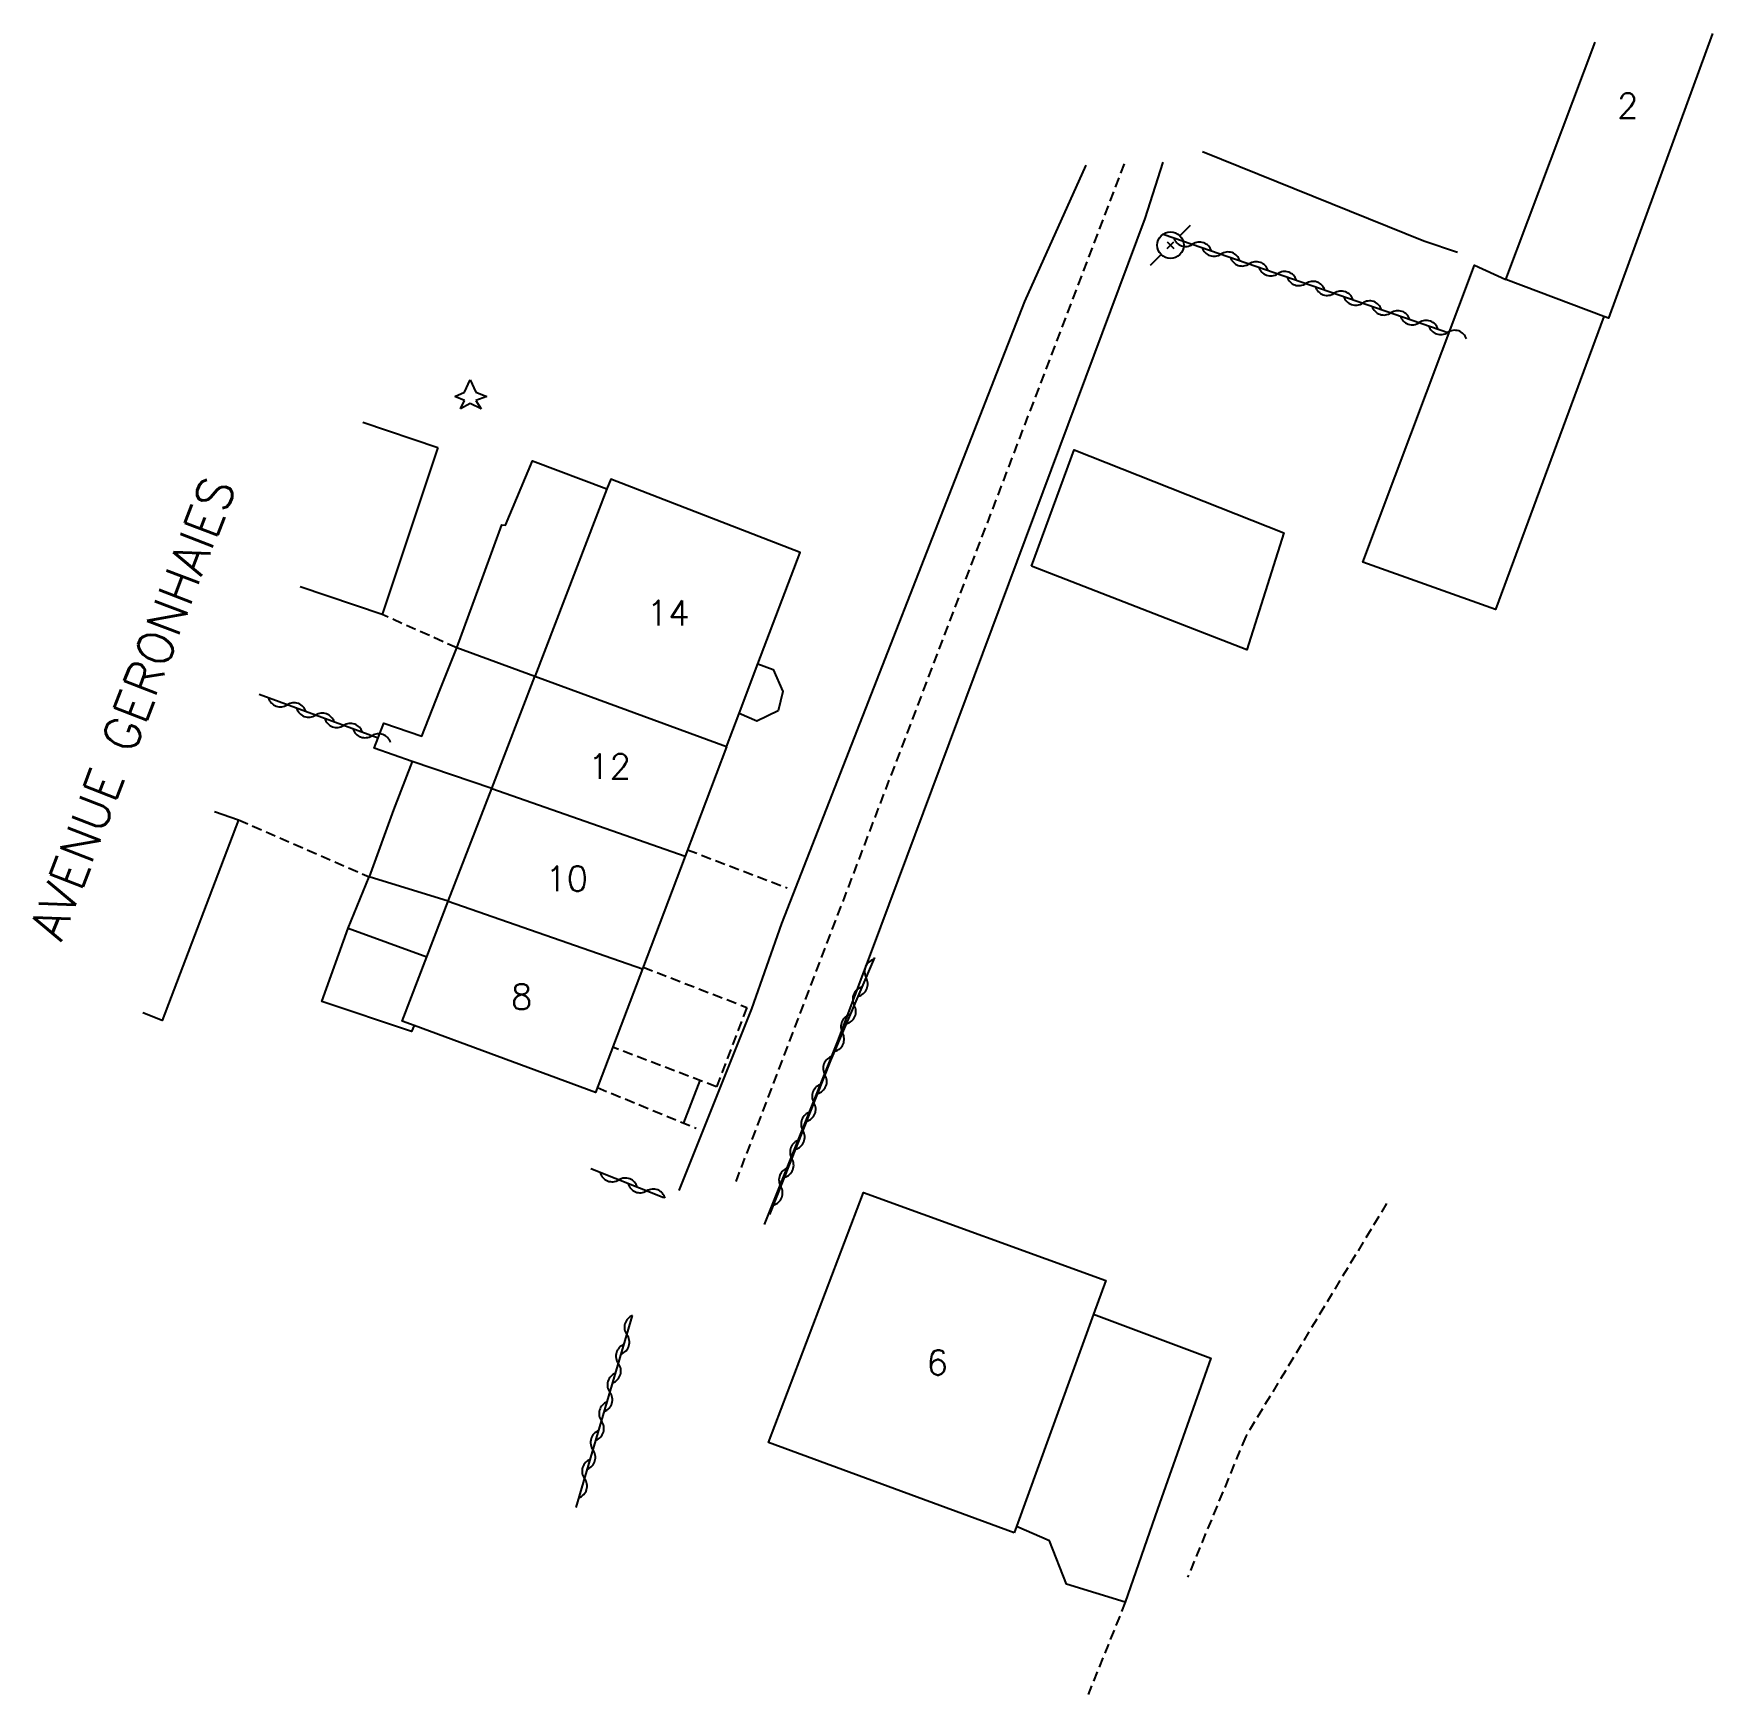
# Model space of a CAD drawing. Header units: millimetres. Extents: x 154000 to 155001, y 120000 to 121000.
# Drawn here: x 154205.2 to 154289.2, y 120906.8 to 120989.9 of the extents above; entities that cross this region are included whole.
import ezdxf
from ezdxf.enums import TextEntityAlignment as Align

# ---------------------------------------------------------------- set-up
doc = ezdxf.new("R2010")
doc.units = ezdxf.units.MM
doc.linetypes.add('DASHED', pattern=[0.75, 0.5, -0.25])
doc.layers.get('0').update_dxf_attribs({"linetype": 'CONTINUOUS'})
for name, color, linetype in [('W0001', 6, 'DASHED'), ('W0008', 7, 'CONTINUOUS'), ('W0017', 7, 'CONTINUOUS'), ('W0101', 7, 'CONTINUOUS'), ('W0104', 1, 'CONTINUOUS'), ('W0105', 7, 'CONTINUOUS'), ('W0112', 1, 'DASHED'), ('W0303', 7, 'CONTINUOUS'), ('W0310', 3, 'CONTINUOUS'), ('W0473', 7, 'CONTINUOUS'), ('W0989', 7, 'CONTINUOUS'), ('W0991', 7, 'CONTINUOUS'), ('W1102', 7, 'CONTINUOUS')]:
    doc.layers.add(name, color=color, linetype=linetype)
doc.styles.get("Standard").update_dxf_attribs({"font": 'romans.shx', "width": 0.85})

# ---------------------------------------------------------------- blocks, each defined once
blk = doc.blocks.new('T473')
for p, q in [((0.500001, 0.500001), (1.000002, 1.000002)), ((-0.166667, 0.166667), (0.166667, -0.166667)), ((-0.166667, -0.166667), (0.166667, 0.166667)), ((-1.000002, -1.000002), (-0.500001, -0.500001))]:
    blk.add_line(p, q)
blk.add_ellipse((0, 0), major_axis=(0.471405, 0.471405), ratio=1, start_param=5.497787144, end_param=11.780972451)
blk = doc.blocks.new('T303')
for p, q in [((-0.765, 0), (-0.278, 0.209)), ((-0.278, -0.209), (-0.765, 0)), ((-0.278, 0.209), (0, 0.835)), ((0, 0.835), (0.278, 0.209)), ((0.278, 0.209), (0.835, 0)), ((0.835, 0), (0.278, -0.209)), ((-0.487, -0.626), (-0.278, -0.209)), ((0, -0.348), (-0.487, -0.626)), ((0.557, -0.626), (0, -0.348)), ((0.278, -0.209), (0.557, -0.626))]:
    blk.add_line(p, q)
blk = doc.blocks.new('t310o')
at = {"color": 0, "linetype": 'Continuous'}
for centre, start, end in [((-0.5, 0.375), 216.8699, 323.1304), ((0.5, -0.375), 36.8699, 143.1303)]:
    blk.add_arc(centre, 0.625, start, end, dxfattribs=at)

msp = doc.modelspace()

# ---------------------------------------------------------------- linework, layer by layer
at = {"layer": 'W0001'}
msp.add_lwpolyline([(154259.75, 120983.345), (154240.243, 120932.251)], dxfattribs=at)
at = {"layer": 'W0008'}
for points in [[(154257.821, 120983.275), (154254.759, 120976.449), (154242.604, 120945.348), (154241.096, 120941.064), (154237.471, 120931.992)], [(154261.678, 120983.416), (154260.787, 120980.609), (154247.137, 120944.055), (154245.4, 120939.447), (154241.74, 120930.286)]]:
    msp.add_lwpolyline(points, dxfattribs=at)
at = {"layer": 'W0017'}
msp.add_lwpolyline([(154276.429, 120978.909), (154274.739, 120979.47), (154263.673, 120983.945)], dxfattribs=at)
at = {"layer": 'W0101'}
for points in [[(154289.182, 120989.854), (154283.988, 120975.62), (154283.756, 120975.708), (154278.841, 120977.556), (154283.312, 120989.432)], [(154239.848, 120954.18), (154240.476, 120955.837), (154241.422, 120958.331), (154243.533, 120963.902), (154234.054, 120967.574), (154233.863, 120967.077), (154230.251, 120957.693)], [(154228.098, 120952.098), (154230.251, 120957.693)], [(154239.848, 120954.18), (154237.774, 120948.705)], [(154225.927, 120946.458), (154228.098, 120952.098)], [(154237.774, 120948.705), (154235.639, 120943.072)], [(154235.639, 120943.072), (154233.296, 120936.891), (154224.224, 120940.238), (154223.619, 120940.461), (154224.856, 120943.677), (154225.927, 120946.458)]]:
    msp.add_lwpolyline(points, dxfattribs=at)
msp.add_lwpolyline([(154254.24, 120914.859), (154241.945, 120919.384), (154246.701, 120931.891), (154258.831, 120927.49), (154258.215, 120925.796), (154254.353, 120915.169)], close=True, dxfattribs=at)
at = {"layer": 'W0104'}
for points in [[(154283.756, 120975.708), (154278.332, 120961.051), (154271.684, 120963.422), (154277.269, 120978.27), (154278.841, 120977.556)], [(154221.653, 120970.421), (154225.407, 120969.151)], [(154225.407, 120969.151), (154222.611, 120960.8), (154218.514, 120962.18)], [(154226.349, 120959.13), (154227.708, 120962.808), (154228.601, 120965.284), (154228.798, 120965.26), (154230.133, 120968.489), (154233.863, 120967.077)], [(154228.098, 120952.098), (154224.122, 120953.441), (154222.212, 120954.113), (154222.702, 120955.354), (154224.596, 120954.714), (154225.488, 120956.954), (154226.349, 120959.13)], [(154230.251, 120957.693), (154226.349, 120959.13)], [(154241.422, 120958.331), (154242.185, 120958.037), (154242.67, 120956.949), (154242.442, 120955.98), (154241.362, 120955.455), (154240.476, 120955.837)], [(154224.122, 120953.441), (154223.182, 120951.029), (154221.965, 120947.681)], [(154214.232, 120950.938), (154215.434, 120950.523), (154211.602, 120940.49), (154210.637, 120940.87)], [(154220.922, 120945.103), (154221.965, 120947.681)], [(154225.927, 120946.458), (154221.965, 120947.681)], [(154224.224, 120940.238), (154224.087, 120939.945), (154219.596, 120941.442), (154220.922, 120945.103)], [(154220.922, 120945.103), (154224.856, 120943.677)], [(154258.215, 120925.796), (154264.08, 120923.591), (154261.419, 120916.041), (154259.803, 120911.384), (154256.861, 120912.286), (154256.016, 120914.461), (154254.353, 120915.169)]]:
    msp.add_lwpolyline(points, dxfattribs=at)
msp.add_lwpolyline([(154255.114, 120963.208), (154257.248, 120969.039), (154267.731, 120964.884), (154265.88, 120959.021)], close=True, dxfattribs=at)
at = {"layer": 'W0105'}
msp.add_lwpolyline([(154238.521, 120937.484), (154237.702, 120935.362)], dxfattribs=at)
at = {"layer": 'W0112'}
for points in [[(154226.349, 120959.13), (154222.611, 120960.8)], [(154215.434, 120950.523), (154221.965, 120947.681)], [(154237.896, 120949.029), (154242.881, 120947.119)], [(154235.672, 120943.161), (154240.864, 120941.142)], [(154240.864, 120941.142), (154239.349, 120937.167), (154234.153, 120939.153)], [(154233.387, 120937.132), (154238.334, 120935.103)], [(154272.876, 120931.327), (154265.827, 120919.678), (154262.923, 120912.643)], [(154259.803, 120911.384), (154257.942, 120906.778)]]:
    msp.add_lwpolyline(points, dxfattribs=at)
at = {"layer": 'W0310'}
for points in [[(154261.754, 120979.803), (154275.995, 120974.883)], [(154222.411, 120954.618), (154216.461, 120956.789)], [(154245.062, 120938.488), (154247.271, 120943.634)], [(154242.014, 120930.791), (154245.062, 120938.488)], [(154236.712, 120931.62), (154233.058, 120933.066)], [(154232.322, 120916.132), (154235.147, 120925.728)]]:
    msp.add_lwpolyline(points, dxfattribs=at)
at = {"layer": 'W1102'}
for points in [[(154239.848, 120954.18), (154230.251, 120957.693)], [(154228.098, 120952.098), (154237.774, 120948.705)], [(154225.927, 120946.458), (154235.639, 120943.072)]]:
    msp.add_lwpolyline(points, dxfattribs=at)

# ---------------------------------------------------------------- block references
at = {"layer": 'W0303'}
msp.add_blockref('T303', (154227.022, 120971.705), dxfattribs=at)
at = {"layer": 'W0310'}
for p, rotation in [((154263.172, 120979.313), 340.9409231124097), ((154264.59, 120978.823), 340.9409231124097), ((154266.007, 120978.334), 340.9409231124097), ((154267.425, 120977.844), 340.9409231124097), ((154268.843, 120977.354), 340.9409231124097), ((154270.261, 120976.864), 340.9409231124097), ((154271.678, 120976.374), 340.9409231124097), ((154273.096, 120975.884), 340.9409231124097), ((154274.514, 120975.395), 340.9409231124097), ((154275.932, 120974.905), 340.9409231124097), ((154217.87, 120956.275), 159.9534028508585), ((154219.279, 120955.761), 159.9534028508585), ((154220.688, 120955.247), 159.9534028508585), ((154222.097, 120954.733), 159.9534028508585), ((154246.837, 120942.623), 66.76782383783882), ((154246.245, 120941.245), 66.76782383783882), ((154245.654, 120939.866), 66.76782383783882), ((154244.775, 120937.764), 68.39651148773949), ((154244.223, 120936.37), 68.39651148773949), ((154243.671, 120934.975), 68.39651148773949), ((154243.119, 120933.58), 68.39651148773949), ((154234.453, 120932.514), 158.4097733206592), ((154235.848, 120931.962), 158.4097733206592), ((154242.566, 120932.186), 68.39651148773949), ((154234.864, 120924.766), 73.59591406250469), ((154234.44, 120923.327), 73.59591406250469), ((154234.016, 120921.888), 73.59591406250469), ((154233.593, 120920.449), 73.59591406250469), ((154233.169, 120919.01), 73.59591406250469), ((154232.746, 120917.571), 73.59591406250469)]:
    msp.add_blockref('t310o', p, dxfattribs=dict(at, rotation=rotation))
at = {"layer": 'W0473'}
msp.add_blockref('T473', (154262.065, 120979.271), dxfattribs=at)

# ---------------------------------------------------------------- texts
at = {"layer": 'W0989'}
msp.add_text('AVENUE GERONHAIES', height=1.75, rotation=69.0255, dxfattribs=at).set_placement((154205.751, 120944.694), align=Align.MIDDLE_LEFT)
at = {"layer": 'W0991'}
for s, p in [('2', (154284.944, 120986.241)), ('14', (154236.932, 120960.877)), ('12', (154233.999, 120953.199)), ('10', (154231.855, 120947.585)), ('8', (154229.598, 120941.674)), ('6', (154250.399, 120923.375))]:
    msp.add_text(s, height=1.25, dxfattribs=at).set_placement(p, align=Align.MIDDLE_CENTER)

doc.saveas('drawing.dxf')
